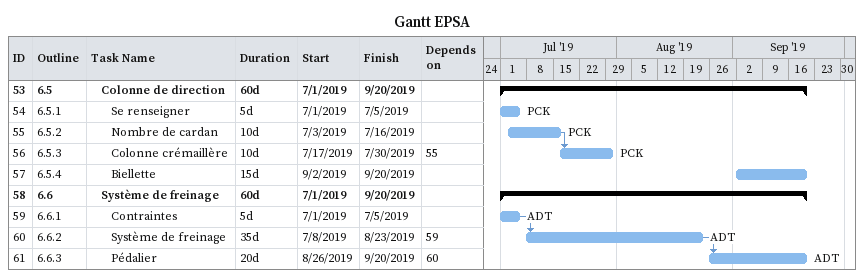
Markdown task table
Gantt EPSA

| ID | WBS | Task | Duration | Start | Finish | Predecessors | Resources |
|---|---|---|---|---|---|---|---|
| 53 | 6.5 | **Colonne de direction** | 60d | 2019-07-01 | 2019-09-20 |  |  |
| 54 | 6.5.1 | Se renseigner | 5d | 2019-07-01 | 2019-07-05 |  | PCK |
| 55 | 6.5.2 | Nombre de cardan | 10d | 2019-07-03 | 2019-07-16 |  | PCK |
| 56 | 6.5.3 | Colonne crémaillère | 10d | 2019-07-17 | 2019-07-30 | 55 | PCK |
| 57 | 6.5.4 | Biellette | 15d | 2019-09-02 | 2019-09-20 |  |  |
| 58 | 6.6 | **Système de freinage** | 60d | 2019-07-01 | 2019-09-20 |  |  |
| 59 | 6.6.1 | Contraintes | 5d | 2019-07-01 | 2019-07-05 |  | ADT |
| 60 | 6.6.2 | Système de freinage | 35d | 2019-07-08 | 2019-08-23 | 59 | ADT |
| 61 | 6.6.3 | Pédalier | 20d | 2019-08-26 | 2019-09-20 | 60 | ADT |
